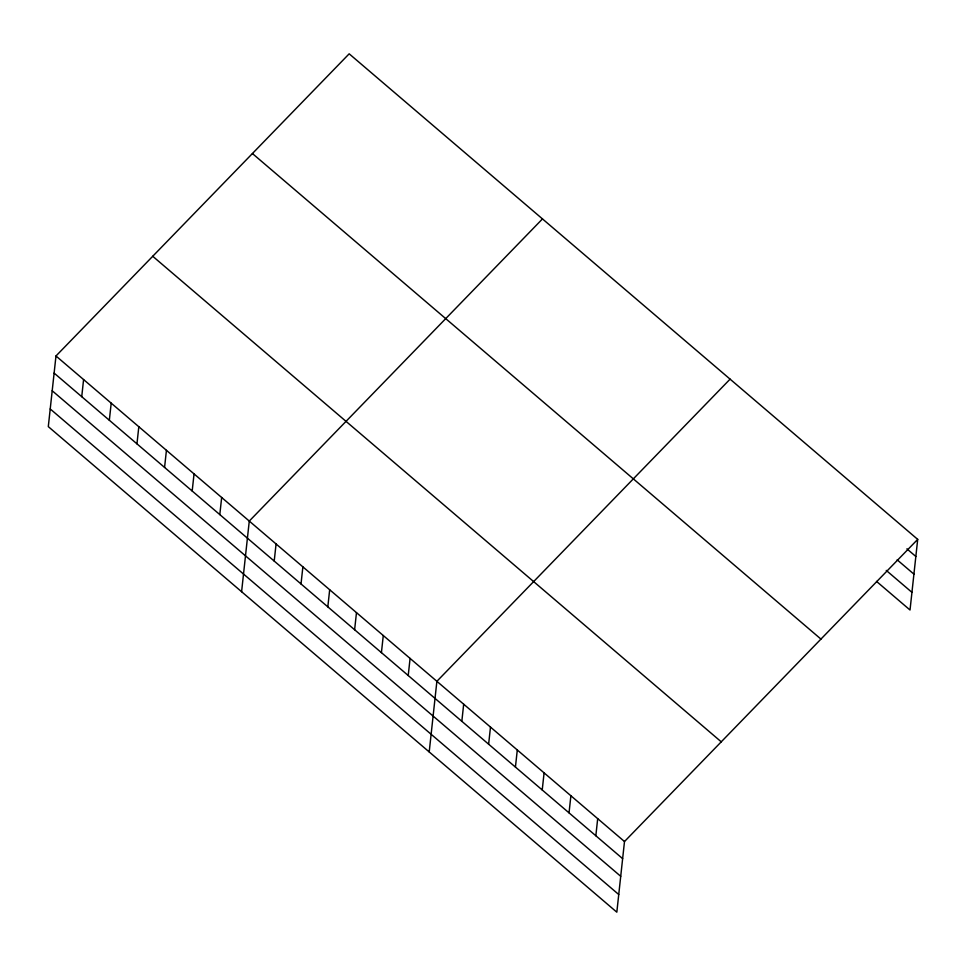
<?xml version="1.0" encoding="UTF-8"?>
<svg xmlns="http://www.w3.org/2000/svg" width="966" height="966" viewBox="0 0 966 966"><rect width="100%" height="100%" fill="white"/><g stroke="black" fill="none" stroke-linecap="round" stroke-linejoin="round"><path stroke-width="1.45" d="M55.98 355.983L48.3 426.622L616.827 912.182L624.495 841.543L917.7 539.378L349.173 53.818L55.98 355.983L624.495 841.543M81.736 396.676L83.583 379.566M109.339 420.258L111.199 403.16M136.955 443.841L138.814 426.743M164.57 467.423L166.43 450.325M192.186 491.006L194.045 473.908M219.801 514.6L221.661 497.49M241.597 591.711L249.276 521.072L542.481 218.908M274.211 561.065L276.071 543.967M301.018 583.959L302.877 566.861M327.824 606.853L329.672 589.743M354.619 629.735L356.478 612.637M381.425 652.63L383.285 635.531M408.22 675.524L410.079 658.414M429.206 751.946L436.886 681.308L730.091 379.143M461.833 721.3L463.68 704.202M488.627 744.194L490.486 727.084M515.433 767.076L517.293 749.978M542.228 789.971L544.087 772.872M569.034 812.865L570.894 795.755M595.841 835.759L597.688 818.649M917.7 539.378L910.02 610.017L876.524 581.399M906.905 548.845L915.84 556.476M897.173 559.833L913.921 574.142M886.257 570.411L911.94 592.351M252.416 153.534L820.943 639.094M152.737 256.268L721.252 741.828M54.12 373.093L622.635 858.641M52.2 390.759L620.715 876.307M50.22 408.956L618.735 894.516"/></g></svg>
